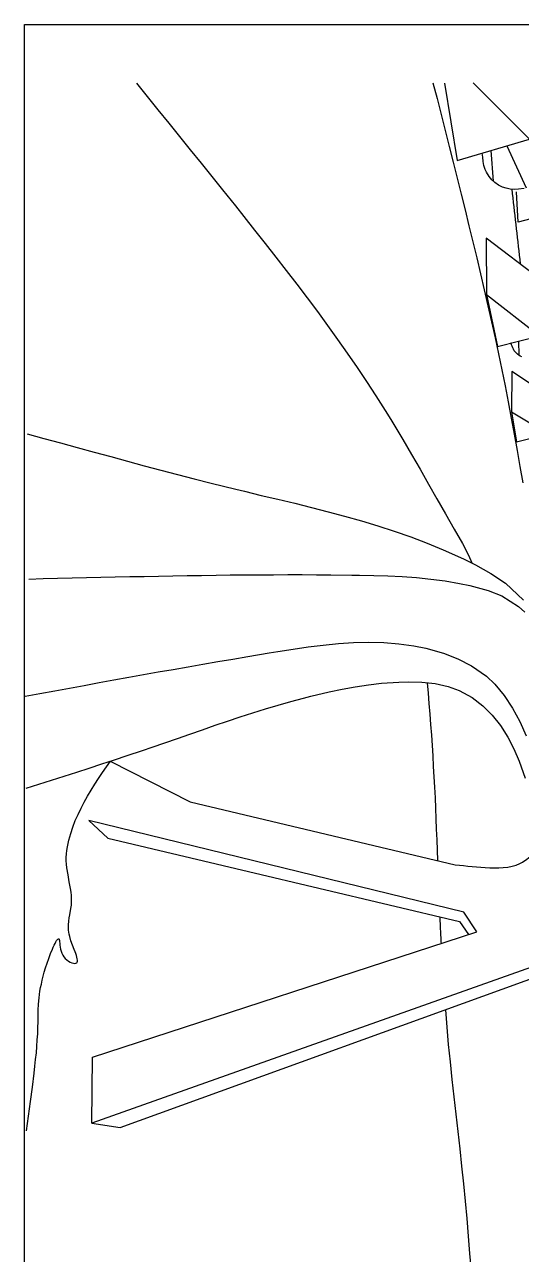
# Model space of a CAD drawing. Header units: millimetres. Extents: x 0 to 2001, y 0 to 2046.
# Drawn here: x 0 to 50.4, y 75.4 to 200 of the extents above; entities that cross this region are included whole.
import ezdxf

# ---------------------------------------------------------------- set-up
doc = ezdxf.new("R2010")
doc.units = ezdxf.units.MM
doc.layers.get('0').update_dxf_attribs({"color": 1})
doc.layers.add('Pic', color=7, linetype='Continuous')

msp = doc.modelspace()

# ---------------------------------------------------------------- linework, layer by layer
for points in [[(11.34, 194.06), (12.43, 192.71), (13.52, 191.36), (14.61, 190.01), (15.7, 188.66), (16.79, 187.31), (17.88, 185.96), (18.97, 184.61), (20.06, 183.25), (21.36, 181.62), (22.22, 180.54), (23.31, 179.18), (24.38, 177.81), (25.46, 176.44), (26.52, 175.07), (27.58, 173.69), (28.63, 172.31), (29.67, 170.91), (30.7, 169.51), (31.71, 168.1), (32.71, 166.69), (33.7, 165.26), (34.66, 163.82), (35.61, 162.37), (36.54, 160.9), (37.13, 159.96), (38.34, 157.94), (39.21, 156.44), (40.08, 154.94), (40.93, 153.43), (41.79, 151.92), (42.65, 150.41), (43.54, 148.86), (44.38, 147.4), (44.98, 146.23), (45.32, 145.44)], [(41.39, 194.11), (41.8, 192.5), (42.21, 190.89), (42.62, 189.27), (43.03, 187.66), (43.43, 186.05), (43.84, 184.44), (44.24, 182.82), (44.64, 181.21), (45.04, 179.6), (45.43, 177.98), (45.82, 176.36), (46.21, 174.75), (46.59, 173.13), (46.96, 171.51), (47.33, 169.89), (47.69, 168.26), (48.03, 166.64), (48.37, 165.01), (48.7, 163.38), (49.02, 161.75), (49.33, 160.11), (49.63, 158.48), (49.92, 156.84), (50.21, 155.21), (50.5, 153.57)], [(42.57, 194.05), (43.83, 186.21), (51.17, 188.4), (45.48, 194.11)], [(50.62, 183.4), (50.05, 183.32), (49.63, 183.3), (49.21, 183.33), (48.8, 183.41), (48.44, 183.52), (48.02, 183.73), (47.67, 183.98), (47.35, 184.27), (47.08, 184.59), (46.81, 185.04), (46.68, 185.33), (46.56, 185.72), (46.48, 186.13), (46.43, 186.55), (46.38, 186.98)], [(47.27, 187.24), (47.49, 184.14)], [(48.88, 187.72), (50.85, 183.46)], [(49.37, 183.32), (49.42, 182.87), (49.47, 182.43), (49.52, 181.98), (49.57, 181.53), (49.63, 181.09), (49.68, 180.64), (49.73, 180.2), (49.78, 179.75), (49.83, 179.31), (49.88, 178.86), (49.93, 178.41), (49.98, 177.97), (50.03, 177.52), (50.08, 177.08), (50.13, 176.63), (50.18, 176.19), (50.23, 175.74)], [(55.53, 181.42), (50.03, 179.97), (49.86, 183.04)], [(46.78, 178.36), (46.82, 172.63), (52.19, 168.46), (52.28, 174.18), (46.78, 178.36)], [(46.82, 172.63), (47.92, 167.38), (52.19, 168.46)], [(50.4, 166.32), (50.24, 166.4), (50.1, 166.49), (49.96, 166.59), (49.84, 166.69), (49.73, 166.82), (49.63, 166.95), (49.55, 167.09), (49.47, 167.24), (49.41, 167.4), (49.35, 167.56), (49.29, 167.73)], [(50.07, 167.92), (50.09, 166.49)], [(49.38, 164.84), (49.35, 160.74), (53.07, 158.51), (53.01, 162.45), (49.38, 164.84)], [(49.35, 160.74), (49.84, 157.7), (53.07, 158.51)], [(0.27, 158.53), (1.96, 158.06), (3.65, 157.6), (5.34, 157.13), (7.04, 156.67), (8.73, 156.21), (10.42, 155.75), (12.12, 155.29), (13.81, 154.85), (15.5, 154.4), (17.2, 153.97), (18.9, 153.54), (21.41, 152.91), (22.29, 152.7), (23.98, 152.29), (25.68, 151.89), (27.38, 151.48), (29.07, 151.06), (30.76, 150.62), (32.44, 150.17), (34.13, 149.69), (35.8, 149.19), (37.47, 148.65), (39.13, 148.07), (40.79, 147.44), (42.43, 146.77), (44.5, 145.84), (45.69, 145.25), (47.27, 144.38), (48.73, 143.39), (50.58, 141.68)], [(0.42, 143.81), (1.88, 143.85), (3.34, 143.88), (4.81, 143.92), (6.27, 143.95), (7.73, 143.99), (9.19, 144.02), (10.65, 144.05), (12.11, 144.08), (13.56, 144.11), (15.02, 144.14), (16.48, 144.16), (17.94, 144.18), (19.4, 144.2), (20.85, 144.22), (22.31, 144.23), (23.76, 144.24), (25.22, 144.24), (26.67, 144.25), (28.13, 144.25), (29.58, 144.24), (31.03, 144.23), (33.18, 144.21), (33.93, 144.2), (35.38, 144.17), (36.83, 144.12), (38.27, 144.05), (39.72, 143.95), (41.18, 143.81), (42.63, 143.61), (44.08, 143.37), (45.11, 143.16), (46.99, 142.66), (48.36, 142.12), (50.07, 141.04), (50.69, 140.44)], [(0.07, 131.94), (1.56, 132.21), (3.06, 132.49), (4.56, 132.76), (6.05, 133.03), (7.55, 133.31), (9.05, 133.58), (10.55, 133.85), (12.05, 134.12), (13.55, 134.39), (15.06, 134.65), (16.57, 134.92), (18.08, 135.18), (19.59, 135.44), (21.11, 135.7), (22.63, 135.96), (24.8, 136.32), (25.68, 136.46), (27.21, 136.71), (28.74, 136.93), (30.27, 137.12), (31.81, 137.27), (33.34, 137.37), (34.87, 137.41), (36.4, 137.37), (37.92, 137.25), (39.44, 137.04), (40.65, 136.79), (42.46, 136.28), (43.91, 135.72), (45.28, 135.02), (46.8, 133.95), (47.65, 133.16), (48.62, 132), (49.46, 130.73), (50.2, 129.37), (50.84, 127.93)], [(0.17, 122.61), (1.45, 123.01), (2.73, 123.42), (4.01, 123.83), (5.29, 124.24), (6.56, 124.65), (7.84, 125.07), (9.12, 125.49), (10.39, 125.91), (11.95, 126.44), (12.94, 126.78), (14.21, 127.22), (15.49, 127.66), (16.76, 128.1), (18.03, 128.54), (19.3, 128.98), (20.58, 129.4), (21.85, 129.83), (23.13, 130.24), (24.41, 130.64), (25.7, 131.02), (26.99, 131.39), (28.28, 131.74), (29.01, 131.93), (30.88, 132.37), (32.19, 132.64), (33.51, 132.88), (34.84, 133.08), (36.18, 133.24), (37.93, 133.36), (38.9, 133.39), (40.27, 133.36), (41.62, 133.21), (42.93, 132.92), (44.04, 132.52), (45.36, 131.79), (46.43, 130.96), (47.4, 130), (48.23, 128.96), (48.97, 127.79), (49.58, 126.59), (50.11, 125.35), (50.75, 123.61)], [(41.88, 115.27), (41.84, 116.33), (41.8, 117.39), (41.76, 118.45), (41.72, 119.52), (41.68, 120.58), (41.63, 121.64), (41.58, 122.7), (41.52, 123.76), (41.46, 124.82), (41.4, 125.88), (41.33, 126.94), (41.26, 128), (41.18, 129.06), (41.1, 130.12), (41.01, 131.18), (40.93, 132.24), (40.84, 133.29)], [(0.18, 87.89), (0.39, 89.38), (0.6, 90.85), (0.8, 92.3), (0.97, 93.72), (1.05, 94.42), (1.12, 95.11), (1.19, 95.78), (1.24, 96.44), (1.29, 97.09), (1.33, 97.72), (1.35, 98.34), (1.36, 98.94), (1.39, 100.12), (1.42, 100.73), (1.47, 101.37), (1.51, 101.7), (1.56, 102.04), (1.62, 102.4), (1.7, 102.76), (1.78, 103.15), (1.88, 103.55), (2, 103.97), (2.13, 104.41), (2.28, 104.87), (2.45, 105.35), (2.63, 105.84), (2.82, 106.3), (2.91, 106.51), (3, 106.7), (3.09, 106.88), (3.17, 107.03), (3.24, 107.16), (3.31, 107.25), (3.38, 107.32), (3.43, 107.34), (3.47, 107.33), (3.49, 107.31), (3.5, 107.28), (3.53, 107.18), (3.55, 107.05), (3.56, 106.89), (3.58, 106.71), (3.61, 106.51), (3.65, 106.31), (3.7, 106.1), (3.77, 105.89), (3.86, 105.69), (3.98, 105.51), (4.12, 105.35), (4.28, 105.21), (4.45, 105.09), (4.62, 104.99), (4.79, 104.92), (4.95, 104.87), (5.09, 104.85), (5.2, 104.86), (5.28, 104.9), (5.33, 104.97), (5.36, 105.07), (5.36, 105.18), (5.34, 105.32), (5.31, 105.48), (5.25, 105.66), (5.19, 105.84), (5.12, 106.04), (5.03, 106.25), (4.86, 106.69), (4.7, 107.14), (4.57, 107.59), (4.52, 107.8), (4.48, 108.01), (4.45, 108.21), (4.44, 108.4), (4.44, 108.77), (4.47, 109.12), (4.51, 109.46), (4.58, 109.79), (4.7, 110.43), (4.75, 110.75), (4.77, 111.08), (4.77, 111.41), (4.75, 111.74), (4.71, 112.08), (4.66, 112.43), (4.53, 113.12), (4.4, 113.83), (4.29, 114.54), (4.25, 114.9), (4.23, 115.25), (4.23, 115.6), (4.26, 115.95), (4.29, 116.3), (4.35, 116.65), (4.42, 116.99), (4.5, 117.33), (4.68, 118.01), (4.9, 118.67), (5.14, 119.32), (5.42, 119.95), (5.72, 120.58), (6.04, 121.2), (6.38, 121.81), (6.74, 122.42), (7.11, 123.01), (7.5, 123.6), (7.9, 124.19), (8.72, 125.36)], [(8.66, 125.34), (16.79, 121.22), (43.64, 114.85)], [(6.8, 88.65), (6.89, 95.34), (45.84, 108.05), (44.52, 110.03), (6.51, 119.32), (8.43, 117.54), (44.08, 109.11), (44.98, 107.77)], [(43.64, 114.85), (44.07, 114.81), (44.49, 114.76), (44.93, 114.71), (45.36, 114.67), (45.8, 114.63), (46.24, 114.6), (46.67, 114.57), (47.15, 114.55), (47.61, 114.54), (48.07, 114.54), (48.52, 114.57), (48.97, 114.62), (49.4, 114.7), (49.81, 114.82), (50.21, 114.97), (50.48, 115.11), (50.92, 115.41), (51.24, 115.69), (51.55, 116.01), (51.83, 116.35), (52.11, 116.71), (52.38, 117.08), (52.64, 117.46)], [(42.24, 106.87), (42.23, 107.03), (42.23, 107.19), (42.22, 107.35), (42.21, 107.51), (42.2, 107.67), (42.19, 107.83), (42.19, 107.99), (42.18, 108.14), (42.17, 108.3), (42.16, 108.46), (42.15, 108.62), (42.15, 108.78), (42.14, 108.94), (42.13, 109.1), (42.13, 109.26), (42.12, 109.42), (42.11, 109.57)], [(54.52, 105.57), (6.8, 88.65), (9.69, 88.21), (54.64, 104.49)], [(45.29, 73.69), (45.14, 75.45), (44.99, 77.22), (44.84, 78.99), (44.68, 80.76), (44.51, 82.52), (44.33, 84.29), (44.13, 86.05), (43.94, 87.81), (43.74, 89.58), (43.54, 91.34), (43.34, 93.1), (43.16, 94.86), (42.98, 96.63), (42.82, 98.4), (42.68, 100.16)]]:
    msp.add_lwpolyline(points)
at = {"layer": 'Pic'}
msp.add_lwpolyline([(0, 0), (0, 200), (150, 200), (150, 0), (0, 0)], dxfattribs=at)

doc.saveas('drawing.dxf')
